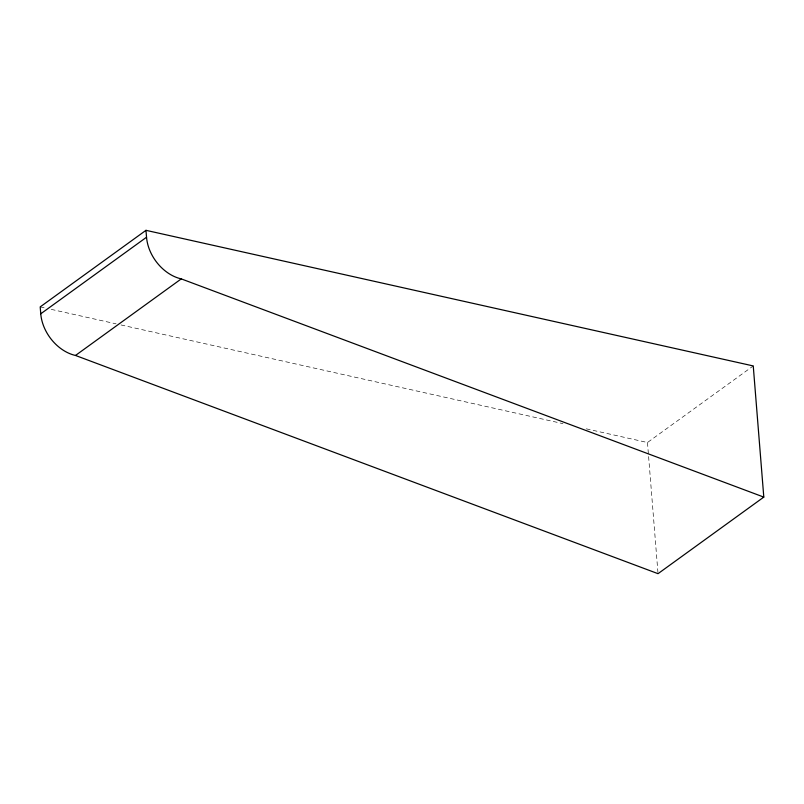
<?xml version="1.0" encoding="UTF-8"?>
<svg xmlns="http://www.w3.org/2000/svg" width="804" height="804" viewBox="0 0 804 804"><rect width="100%" height="100%" fill="white"/><g stroke="black" fill="none" stroke-linecap="round" stroke-linejoin="round"><path stroke-width="0.6" stroke-dasharray="4.02 3.01" d="M586.247 428.833L647.471 442.512L753.247 365.941M40.2 306.897L46.32 308.264M51.215 309.359L116.108 323.851M121.002 324.947L562.991 423.638M647.471 442.512L657.923 572.418"/><path stroke-width="1.21" d="M145.976 230.326L40.2 306.897L40.753 313.801A38.431 28.19 54.1 0 0 75.496 355.458L658.024 573.674L763.8 497.103L753.247 365.941L145.976 230.326L146.539 237.23A38.431 28.19 54.1 0 0 181.272 278.887L763.8 497.103M40.753 313.801L146.539 237.23M75.496 355.458L181.272 278.887"/></g></svg>
